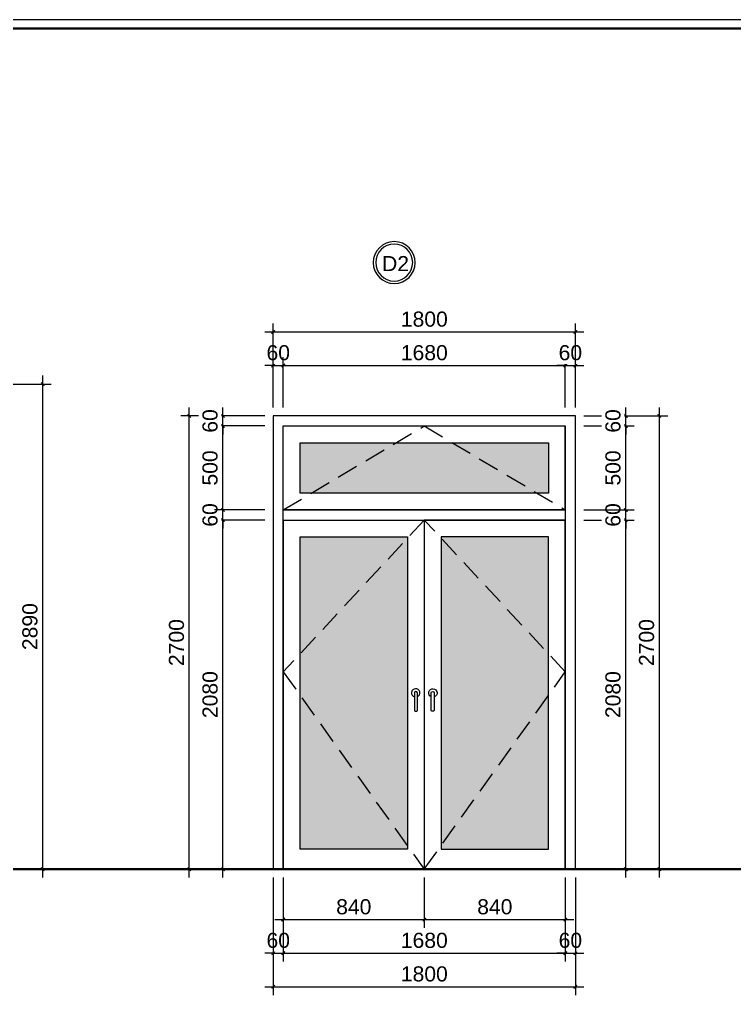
# Model space of a CAD drawing. Header units: inches. Extents: x 921646 to 2157952, y -92667 to 262089.
# Drawn here: x 1949550 to 1953805, y -20086 to -14175 of the extents above; entities that cross this region are included whole.
import ezdxf
from ezdxf.enums import TextEntityAlignment as Align

# ---------------------------------------------------------------- set-up
doc = ezdxf.new("R2010")
doc.units = ezdxf.units.IN
doc.header["$MEASUREMENT"] = 0
doc.linetypes.add('HIDDEN', pattern=[9.525, 6.35, -3.175])
doc.layers.get('DEFPOINTS').update_dxf_attribs({"lineweight": 9})
for name, color, linetype, lineweight in [('11 CUA', 42, 'Continuous', 15), ('14 KHUAT', 106, 'HIDDEN', 13), ('15 TEXT', 134, 'Continuous', 15), ('4 TUONG', 255, 'Continuous', 40), ('Cp Net Manh 0.15', 8, 'Continuous', 15), ('Cp Net Thep 0.40', 2, 'Continuous', 40), ('dim', 252, 'Continuous', 9), ('HATCH', 244, 'Continuous', 0)]:
    doc.layers.add(name, color=color, linetype=linetype, lineweight=lineweight)
doc.styles.add('ARIAL', font='arial.ttf')
doc.styles.add('CHU', font='arial.ttf')
doc.styles.add('kich thuot', font='arial.ttf', dxfattribs={"width": 0.8})
doc.dimstyles.new('VJC100', dxfattribs={"dimscale": 1.2, "dimtxt": 200, "dimasz": 100, "dimexe": 100, "dimexo": 0, "dimgap": 60, "dimtad": 1, "dimdec": 0, "dimlfac": -1, "dimzin": 9, "dimdsep": 46, "dimtxsty": 'CHU', "dimblk": 'ARCHTICK', "dimcen": 0.9, "dimdle": 100, "dimclrd": 251, "dimclre": 251, "dimclrt": 3, "dimadec": 0, "dimazin": 0, "dimtfac": 1, "dimtdec": 0, "dimtix": 1, "dimtmove": 2, "dimatfit": 3, "dimfxl": 500, "dimtolj": 1, "dimtzin": 0, "dimlwd": 13, "dimlwe": 9, "dimarcsym": 0})

# ---------------------------------------------------------------- blocks, each defined once
blk = doc.blocks.new('_ArchTick')
at = {"layer": 'dim', "const_width": 0.15}
blk.add_lwpolyline([(0.2, 0.2), (-0.2, -0.2)], dxfattribs=at)
blk = doc.blocks.new('*D739')
at = {"layer": 'DEFPOINTS', "color": 0, "transparency": 16777216}
for p in [(1949186.7, -16344.4), (1949686.7, -16344.4), (1949186.7, -19234.4)]:
    blk.add_point(p, dxfattribs=at)
at = {"layer": 'dim', "color": 251, "lineweight": 13, "transparency": 16777216}
blk.add_line((1949686.7, -19284.4), (1949686.7, -16294.4), dxfattribs=at)
at = {"layer": 'dim', "color": 251, "lineweight": 9, "transparency": 16777216}
for p, q in [((1949236.7, -16344.4), (1949736.7, -16344.4)), ((1949236.7, -19234.4), (1949736.7, -19234.4))]:
    blk.add_line(p, q, dxfattribs=at)
at = {"layer": 'dim', "color": 251, "lineweight": 13, "transparency": 16777216, "xscale": 50, "yscale": 50, "zscale": 50}
for p, rotation in [((1949686.7, -16344.4), 90), ((1949686.7, -19234.4), 270)]:
    blk.add_blockref('_ArchTick', p, dxfattribs=dict(at, rotation=rotation))
at = {"layer": 'dim', "color": 3, "transparency": 16777216, "insert": (1949610.8, -17789.4), "char_height": 90, "attachment_point": 5, "rotation": 90, "style": 'CHU', "bg_fill": 3, "box_fill_scale": 1.25, "bg_fill_color": 9, "bg_fill_true_color": 13158600, "bg_fill_transparency": 0}
blk.add_mtext('\\A1;2890', dxfattribs=at)
blk = doc.blocks.new('*D773')
at = {"layer": 'DEFPOINTS', "color": 0, "transparency": 16777216}
for p in [(1950759.6, -17154.4), (1951059.6, -17154.4), (1951059.6, -19234.4)]:
    blk.add_point(p, dxfattribs=at)
at = {"layer": 'dim', "color": 251, "lineweight": 13, "transparency": 16777216}
blk.add_line((1950759.6, -19284.4), (1950759.6, -17104.4), dxfattribs=at)
at = {"layer": 'dim', "color": 251, "lineweight": 9, "transparency": 16777216}
for p, q in [((1951009.6, -17154.4), (1950709.6, -17154.4)), ((1951009.6, -19234.4), (1950709.6, -19234.4))]:
    blk.add_line(p, q, dxfattribs=at)
at = {"layer": 'dim', "color": 251, "lineweight": 13, "transparency": 16777216, "xscale": 50, "yscale": 50, "zscale": 50}
for p, rotation in [((1950759.6, -17154.4), 90), ((1950759.6, -19234.4), 270)]:
    blk.add_blockref('_ArchTick', p, dxfattribs=dict(at, rotation=rotation))
at = {"layer": 'dim', "color": 3, "transparency": 16777216, "insert": (1950683.7, -18194.4), "char_height": 90, "attachment_point": 5, "rotation": 90, "style": 'CHU', "bg_fill": 3, "box_fill_scale": 1.25, "bg_fill_color": 9, "bg_fill_true_color": 13158600, "bg_fill_transparency": 0}
blk.add_mtext('\\A1;2080', dxfattribs=at)
blk = doc.blocks.new('*D774')
at = {"layer": 'DEFPOINTS', "color": 0, "transparency": 16777216}
for p in [(1951059.6, -17094.4), (1951059.6, -17154.4)]:
    blk.add_point(p, dxfattribs=at)
at = {"layer": 'dim', "color": 251, "lineweight": 13, "transparency": 16777216}
for p, q in [((1950759.6, -17094.4), (1950759.6, -17044.4)), ((1950759.6, -17154.4), (1950759.6, -17094.4)), ((1950759.6, -17154.4), (1950759.6, -17204.4))]:
    blk.add_line(p, q, dxfattribs=at)
at = {"layer": 'dim', "color": 251, "lineweight": 9, "transparency": 16777216}
for p, q in [((1951009.6, -17094.4), (1950709.6, -17094.4)), ((1951009.6, -17154.4), (1950709.6, -17154.4))]:
    blk.add_line(p, q, dxfattribs=at)
at = {"layer": 'dim', "color": 251, "lineweight": 13, "transparency": 16777216, "xscale": 50, "yscale": 50, "zscale": 50}
for p, rotation in [((1950759.6, -17094.4), 270), ((1950759.6, -17154.4), 90)]:
    blk.add_blockref('_ArchTick', p, dxfattribs=dict(at, rotation=rotation))
at = {"layer": 'dim', "color": 3, "transparency": 16777216, "insert": (1950683.7, -17124.4), "char_height": 90, "attachment_point": 5, "rotation": 90, "style": 'CHU', "bg_fill": 3, "box_fill_scale": 1.25, "bg_fill_color": 9, "bg_fill_true_color": 13158600, "bg_fill_transparency": 0}
blk.add_mtext('\\A1;60', dxfattribs=at)
at = {"layer": 'DEFPOINTS', "color": 0, "transparency": 16777216}
blk.add_point((1950759.6, -17094.4), dxfattribs=at)
blk = doc.blocks.new('*D775')
at = {"layer": 'DEFPOINTS', "color": 0, "transparency": 16777216}
for p in [(1950759.6, -16594.4), (1951059.6, -16594.4), (1951059.6, -17094.4)]:
    blk.add_point(p, dxfattribs=at)
at = {"layer": 'dim', "color": 251, "lineweight": 13, "transparency": 16777216}
blk.add_line((1950759.6, -17144.4), (1950759.6, -16544.4), dxfattribs=at)
at = {"layer": 'dim', "color": 251, "lineweight": 9, "transparency": 16777216}
for p, q in [((1951009.6, -16594.4), (1950709.6, -16594.4)), ((1951009.6, -17094.4), (1950709.6, -17094.4))]:
    blk.add_line(p, q, dxfattribs=at)
at = {"layer": 'dim', "color": 251, "lineweight": 13, "transparency": 16777216, "xscale": 50, "yscale": 50, "zscale": 50}
for p, rotation in [((1950759.6, -16594.4), 90), ((1950759.6, -17094.4), 270)]:
    blk.add_blockref('_ArchTick', p, dxfattribs=dict(at, rotation=rotation))
at = {"layer": 'dim', "color": 3, "transparency": 16777216, "insert": (1950683.7, -16844.4), "char_height": 90, "attachment_point": 5, "rotation": 90, "style": 'CHU', "bg_fill": 3, "box_fill_scale": 1.25, "bg_fill_color": 9, "bg_fill_true_color": 13158600, "bg_fill_transparency": 0}
blk.add_mtext('\\A1;500', dxfattribs=at)
blk = doc.blocks.new('*D776')
at = {"layer": 'DEFPOINTS', "color": 0, "transparency": 16777216}
for p in [(1950559.6, -16534.4), (1951059.6, -16534.4), (1951059.6, -19234.4)]:
    blk.add_point(p, dxfattribs=at)
at = {"layer": 'dim', "color": 251, "lineweight": 13, "transparency": 16777216}
blk.add_line((1950559.6, -19284.4), (1950559.6, -16484.4), dxfattribs=at)
at = {"layer": 'dim', "color": 251, "lineweight": 9, "transparency": 16777216}
for p, q in [((1951009.6, -16534.4), (1950509.6, -16534.4)), ((1951009.6, -19234.4), (1950509.6, -19234.4))]:
    blk.add_line(p, q, dxfattribs=at)
at = {"layer": 'dim', "color": 251, "lineweight": 13, "transparency": 16777216, "xscale": 50, "yscale": 50, "zscale": 50}
for p, rotation in [((1950559.6, -16534.4), 90), ((1950559.6, -19234.4), 270)]:
    blk.add_blockref('_ArchTick', p, dxfattribs=dict(at, rotation=rotation))
at = {"layer": 'dim', "color": 3, "transparency": 16777216, "insert": (1950483.7, -17884.4), "char_height": 90, "attachment_point": 5, "rotation": 90, "style": 'CHU', "bg_fill": 3, "box_fill_scale": 1.25, "bg_fill_color": 9, "bg_fill_true_color": 13158600, "bg_fill_transparency": 0}
blk.add_mtext('\\A1;2700', dxfattribs=at)
blk = doc.blocks.new('*D777')
at = {"layer": 'DEFPOINTS', "color": 0, "transparency": 16777216}
for p in [(1951059.6, -19234.4), (1951119.6, -19234.4)]:
    blk.add_point(p, dxfattribs=at)
at = {"layer": 'dim', "color": 251, "lineweight": 9, "transparency": 16777216}
for p, q in [((1951059.6, -19284.4), (1951059.6, -19784.4)), ((1951119.6, -19284.4), (1951119.6, -19784.4))]:
    blk.add_line(p, q, dxfattribs=at)
at = {"layer": 'dim', "color": 251, "lineweight": 13, "transparency": 16777216}
for p, q in [((1951059.6, -19734.4), (1951009.6, -19734.4)), ((1951059.6, -19734.4), (1951119.6, -19734.4)), ((1951119.6, -19734.4), (1951169.6, -19734.4))]:
    blk.add_line(p, q, dxfattribs=at)
at = {"layer": 'dim', "color": 251, "lineweight": 13, "transparency": 16777216, "xscale": 50, "yscale": 50, "zscale": 50}
blk.add_blockref('_ArchTick', (1951059.6, -19734.4), dxfattribs=at)
at = {"layer": 'dim', "color": 251, "lineweight": 13, "transparency": 16777216, "xscale": 50, "yscale": 50, "zscale": 50, "rotation": 180}
blk.add_blockref('_ArchTick', (1951119.6, -19734.4), dxfattribs=at)
at = {"layer": 'dim', "color": 3, "transparency": 16777216, "insert": (1951089.6, -19658.5), "char_height": 90, "attachment_point": 5, "style": 'CHU', "bg_fill": 3, "box_fill_scale": 1.25, "bg_fill_color": 9, "bg_fill_true_color": 13158600, "bg_fill_transparency": 0}
blk.add_mtext('\\A1;60', dxfattribs=at)
at = {"layer": 'DEFPOINTS', "color": 0, "transparency": 16777216}
blk.add_point((1951119.6, -19734.4), dxfattribs=at)
blk = doc.blocks.new('*D778')
at = {"layer": 'DEFPOINTS', "color": 0, "transparency": 16777216}
for p in [(1951119.6, -19234.4), (1951959.6, -19234.4), (1951959.6, -19534.4)]:
    blk.add_point(p, dxfattribs=at)
at = {"layer": 'dim', "color": 251, "lineweight": 9, "transparency": 16777216}
for p, q in [((1951119.6, -19284.4), (1951119.6, -19584.4)), ((1951959.6, -19284.4), (1951959.6, -19584.4))]:
    blk.add_line(p, q, dxfattribs=at)
at = {"layer": 'dim', "color": 251, "lineweight": 13, "transparency": 16777216}
blk.add_line((1951069.6, -19534.4), (1952009.6, -19534.4), dxfattribs=at)
at = {"layer": 'dim', "color": 251, "lineweight": 13, "transparency": 16777216, "xscale": 50, "yscale": 50, "zscale": 50, "rotation": 180}
blk.add_blockref('_ArchTick', (1951119.6, -19534.4), dxfattribs=at)
at = {"layer": 'dim', "color": 251, "lineweight": 13, "transparency": 16777216, "xscale": 50, "yscale": 50, "zscale": 50}
blk.add_blockref('_ArchTick', (1951959.6, -19534.4), dxfattribs=at)
at = {"layer": 'dim', "color": 3, "transparency": 16777216, "insert": (1951539.6, -19458.5), "char_height": 90, "attachment_point": 5, "style": 'CHU', "bg_fill": 3, "box_fill_scale": 1.25, "bg_fill_color": 9, "bg_fill_true_color": 13158600, "bg_fill_transparency": 0}
blk.add_mtext('\\A1;840', dxfattribs=at)
blk = doc.blocks.new('*D779')
at = {"layer": 'DEFPOINTS', "color": 0, "transparency": 16777216}
for p in [(1951959.6, -19234.4), (1952799.6, -19234.4), (1952799.6, -19534.4)]:
    blk.add_point(p, dxfattribs=at)
at = {"layer": 'dim', "color": 251, "lineweight": 9, "transparency": 16777216}
for p, q in [((1951959.6, -19284.4), (1951959.6, -19584.4)), ((1952799.6, -19284.4), (1952799.6, -19584.4))]:
    blk.add_line(p, q, dxfattribs=at)
at = {"layer": 'dim', "color": 251, "lineweight": 13, "transparency": 16777216}
blk.add_line((1951909.6, -19534.4), (1952849.6, -19534.4), dxfattribs=at)
at = {"layer": 'dim', "color": 251, "lineweight": 13, "transparency": 16777216, "xscale": 50, "yscale": 50, "zscale": 50, "rotation": 180}
blk.add_blockref('_ArchTick', (1951959.6, -19534.4), dxfattribs=at)
at = {"layer": 'dim', "color": 251, "lineweight": 13, "transparency": 16777216, "xscale": 50, "yscale": 50, "zscale": 50}
blk.add_blockref('_ArchTick', (1952799.6, -19534.4), dxfattribs=at)
at = {"layer": 'dim', "color": 3, "transparency": 16777216, "insert": (1952379.6, -19458.5), "char_height": 90, "attachment_point": 5, "style": 'CHU', "bg_fill": 3, "box_fill_scale": 1.25, "bg_fill_color": 9, "bg_fill_true_color": 13158600, "bg_fill_transparency": 0}
blk.add_mtext('\\A1;840', dxfattribs=at)
blk = doc.blocks.new('*D780')
at = {"layer": 'DEFPOINTS', "color": 0, "transparency": 16777216}
for p in [(1952799.6, -19234.4), (1952859.6, -19234.4)]:
    blk.add_point(p, dxfattribs=at)
at = {"layer": 'dim', "color": 251, "lineweight": 9, "transparency": 16777216}
for p, q in [((1952799.6, -19284.4), (1952799.6, -19784.4)), ((1952859.6, -19284.4), (1952859.6, -19784.4))]:
    blk.add_line(p, q, dxfattribs=at)
at = {"layer": 'dim', "color": 251, "lineweight": 13, "transparency": 16777216}
for p, q in [((1952799.6, -19734.4), (1952749.6, -19734.4)), ((1952799.6, -19734.4), (1952859.6, -19734.4)), ((1952859.6, -19734.4), (1952909.6, -19734.4))]:
    blk.add_line(p, q, dxfattribs=at)
at = {"layer": 'dim', "color": 251, "lineweight": 13, "transparency": 16777216, "xscale": 50, "yscale": 50, "zscale": 50}
blk.add_blockref('_ArchTick', (1952799.6, -19734.4), dxfattribs=at)
at = {"layer": 'dim', "color": 251, "lineweight": 13, "transparency": 16777216, "xscale": 50, "yscale": 50, "zscale": 50, "rotation": 180}
blk.add_blockref('_ArchTick', (1952859.6, -19734.4), dxfattribs=at)
at = {"layer": 'dim', "color": 3, "transparency": 16777216, "insert": (1952829.6, -19658.5), "char_height": 90, "attachment_point": 5, "style": 'CHU', "bg_fill": 3, "box_fill_scale": 1.25, "bg_fill_color": 9, "bg_fill_true_color": 13158600, "bg_fill_transparency": 0}
blk.add_mtext('\\A1;60', dxfattribs=at)
at = {"layer": 'DEFPOINTS', "color": 0, "transparency": 16777216}
blk.add_point((1952859.6, -19734.4), dxfattribs=at)
blk = doc.blocks.new('*D781')
at = {"layer": 'DEFPOINTS', "color": 0, "transparency": 16777216}
for p in [(1951119.6, -19234.4), (1952799.6, -19234.4), (1952799.6, -19734.4)]:
    blk.add_point(p, dxfattribs=at)
at = {"layer": 'dim', "color": 251, "lineweight": 9, "transparency": 16777216}
for p, q in [((1951119.6, -19284.4), (1951119.6, -19784.4)), ((1952799.6, -19284.4), (1952799.6, -19784.4))]:
    blk.add_line(p, q, dxfattribs=at)
at = {"layer": 'dim', "color": 251, "lineweight": 13, "transparency": 16777216}
blk.add_line((1951069.6, -19734.4), (1952849.6, -19734.4), dxfattribs=at)
at = {"layer": 'dim', "color": 251, "lineweight": 13, "transparency": 16777216, "xscale": 50, "yscale": 50, "zscale": 50, "rotation": 180}
blk.add_blockref('_ArchTick', (1951119.6, -19734.4), dxfattribs=at)
at = {"layer": 'dim', "color": 251, "lineweight": 13, "transparency": 16777216, "xscale": 50, "yscale": 50, "zscale": 50}
blk.add_blockref('_ArchTick', (1952799.6, -19734.4), dxfattribs=at)
at = {"layer": 'dim', "color": 3, "transparency": 16777216, "insert": (1951959.6, -19658.5), "char_height": 90, "attachment_point": 5, "style": 'CHU', "bg_fill": 3, "box_fill_scale": 1.25, "bg_fill_color": 9, "bg_fill_true_color": 13158600, "bg_fill_transparency": 0}
blk.add_mtext('\\A1;1680', dxfattribs=at)
blk = doc.blocks.new('*D782')
at = {"layer": 'DEFPOINTS', "color": 0, "transparency": 16777216}
for p in [(1951059.6, -16534.4), (1951059.6, -16594.4)]:
    blk.add_point(p, dxfattribs=at)
at = {"layer": 'dim', "color": 251, "lineweight": 13, "transparency": 16777216}
for p, q in [((1950759.6, -16534.4), (1950759.6, -16484.4)), ((1950759.6, -16594.4), (1950759.6, -16534.4)), ((1950759.6, -16594.4), (1950759.6, -16644.4))]:
    blk.add_line(p, q, dxfattribs=at)
at = {"layer": 'dim', "color": 251, "lineweight": 9, "transparency": 16777216}
for p, q in [((1951009.6, -16534.4), (1950709.6, -16534.4)), ((1951009.6, -16594.4), (1950709.6, -16594.4))]:
    blk.add_line(p, q, dxfattribs=at)
at = {"layer": 'dim', "color": 251, "lineweight": 13, "transparency": 16777216, "xscale": 50, "yscale": 50, "zscale": 50}
for p, rotation in [((1950759.6, -16534.4), 270), ((1950759.6, -16594.4), 90)]:
    blk.add_blockref('_ArchTick', p, dxfattribs=dict(at, rotation=rotation))
at = {"layer": 'dim', "color": 3, "transparency": 16777216, "insert": (1950683.7, -16564.4), "char_height": 90, "attachment_point": 5, "rotation": 90, "style": 'CHU', "bg_fill": 3, "box_fill_scale": 1.25, "bg_fill_color": 9, "bg_fill_true_color": 13158600, "bg_fill_transparency": 0}
blk.add_mtext('\\A1;60', dxfattribs=at)
at = {"layer": 'DEFPOINTS', "color": 0, "transparency": 16777216}
blk.add_point((1950759.6, -16534.4), dxfattribs=at)
blk = doc.blocks.new('*D783')
at = {"layer": 'DEFPOINTS', "color": 0, "transparency": 16777216}
for p in [(1951059.6, -16534.4), (1951119.6, -16534.4)]:
    blk.add_point(p, dxfattribs=at)
at = {"layer": 'dim', "color": 251, "lineweight": 9, "transparency": 16777216}
for p, q in [((1951059.6, -16484.4), (1951059.6, -16184.4)), ((1951119.6, -16484.4), (1951119.6, -16184.4))]:
    blk.add_line(p, q, dxfattribs=at)
at = {"layer": 'dim', "color": 251, "lineweight": 13, "transparency": 16777216}
for p, q in [((1951059.6, -16234.4), (1951009.6, -16234.4)), ((1951059.6, -16234.4), (1951119.6, -16234.4)), ((1951119.6, -16234.4), (1951169.6, -16234.4))]:
    blk.add_line(p, q, dxfattribs=at)
at = {"layer": 'dim', "color": 251, "lineweight": 13, "transparency": 16777216, "xscale": 50, "yscale": 50, "zscale": 50}
blk.add_blockref('_ArchTick', (1951059.6, -16234.4), dxfattribs=at)
at = {"layer": 'dim', "color": 251, "lineweight": 13, "transparency": 16777216, "xscale": 50, "yscale": 50, "zscale": 50, "rotation": 180}
blk.add_blockref('_ArchTick', (1951119.6, -16234.4), dxfattribs=at)
at = {"layer": 'dim', "color": 3, "transparency": 16777216, "insert": (1951089.6, -16158.5), "char_height": 90, "attachment_point": 5, "style": 'CHU', "bg_fill": 3, "box_fill_scale": 1.25, "bg_fill_color": 9, "bg_fill_true_color": 13158600, "bg_fill_transparency": 0}
blk.add_mtext('\\A1;60', dxfattribs=at)
at = {"layer": 'DEFPOINTS', "color": 0, "transparency": 16777216}
blk.add_point((1951119.6, -16234.4), dxfattribs=at)
blk = doc.blocks.new('*D784')
at = {"layer": 'DEFPOINTS', "color": 0, "transparency": 16777216}
for p in [(1952799.6, -16234.4), (1951119.6, -16534.4), (1952799.6, -16534.4)]:
    blk.add_point(p, dxfattribs=at)
at = {"layer": 'dim', "color": 251, "lineweight": 9, "transparency": 16777216}
for p, q in [((1951119.6, -16484.4), (1951119.6, -16184.4)), ((1952799.6, -16484.4), (1952799.6, -16184.4))]:
    blk.add_line(p, q, dxfattribs=at)
at = {"layer": 'dim', "color": 251, "lineweight": 13, "transparency": 16777216}
blk.add_line((1951069.6, -16234.4), (1952849.6, -16234.4), dxfattribs=at)
at = {"layer": 'dim', "color": 251, "lineweight": 13, "transparency": 16777216, "xscale": 50, "yscale": 50, "zscale": 50, "rotation": 180}
blk.add_blockref('_ArchTick', (1951119.6, -16234.4), dxfattribs=at)
at = {"layer": 'dim', "color": 251, "lineweight": 13, "transparency": 16777216, "xscale": 50, "yscale": 50, "zscale": 50}
blk.add_blockref('_ArchTick', (1952799.6, -16234.4), dxfattribs=at)
at = {"layer": 'dim', "color": 3, "transparency": 16777216, "insert": (1951959.6, -16158.5), "char_height": 90, "attachment_point": 5, "style": 'CHU', "bg_fill": 3, "box_fill_scale": 1.25, "bg_fill_color": 9, "bg_fill_true_color": 13158600, "bg_fill_transparency": 0}
blk.add_mtext('\\A1;1680', dxfattribs=at)
blk = doc.blocks.new('*D785')
at = {"layer": 'DEFPOINTS', "color": 0, "transparency": 16777216}
for p in [(1952799.6, -16534.4), (1952859.6, -16534.4)]:
    blk.add_point(p, dxfattribs=at)
at = {"layer": 'dim', "color": 251, "lineweight": 9, "transparency": 16777216}
for p, q in [((1952799.6, -16484.4), (1952799.6, -16184.4)), ((1952859.6, -16484.4), (1952859.6, -16184.4))]:
    blk.add_line(p, q, dxfattribs=at)
at = {"layer": 'dim', "color": 251, "lineweight": 13, "transparency": 16777216}
for p, q in [((1952799.6, -16234.4), (1952749.6, -16234.4)), ((1952799.6, -16234.4), (1952859.6, -16234.4)), ((1952859.6, -16234.4), (1952909.6, -16234.4))]:
    blk.add_line(p, q, dxfattribs=at)
at = {"layer": 'dim', "color": 251, "lineweight": 13, "transparency": 16777216, "xscale": 50, "yscale": 50, "zscale": 50}
blk.add_blockref('_ArchTick', (1952799.6, -16234.4), dxfattribs=at)
at = {"layer": 'dim', "color": 251, "lineweight": 13, "transparency": 16777216, "xscale": 50, "yscale": 50, "zscale": 50, "rotation": 180}
blk.add_blockref('_ArchTick', (1952859.6, -16234.4), dxfattribs=at)
at = {"layer": 'dim', "color": 3, "transparency": 16777216, "insert": (1952829.6, -16158.5), "char_height": 90, "attachment_point": 5, "style": 'CHU', "bg_fill": 3, "box_fill_scale": 1.25, "bg_fill_color": 9, "bg_fill_true_color": 13158600, "bg_fill_transparency": 0}
blk.add_mtext('\\A1;60', dxfattribs=at)
at = {"layer": 'DEFPOINTS', "color": 0, "transparency": 16777216}
blk.add_point((1952859.6, -16234.4), dxfattribs=at)
blk = doc.blocks.new('*D786')
at = {"layer": 'DEFPOINTS', "color": 0, "transparency": 16777216}
for p in [(1952859.6, -16034.4), (1951059.6, -16534.4), (1952859.6, -16534.4)]:
    blk.add_point(p, dxfattribs=at)
at = {"layer": 'dim', "color": 251, "lineweight": 9, "transparency": 16777216}
for p, q in [((1951059.6, -16484.4), (1951059.6, -15984.4)), ((1952859.6, -16484.4), (1952859.6, -15984.4))]:
    blk.add_line(p, q, dxfattribs=at)
at = {"layer": 'dim', "color": 251, "lineweight": 13, "transparency": 16777216}
blk.add_line((1951009.6, -16034.4), (1952909.6, -16034.4), dxfattribs=at)
at = {"layer": 'dim', "color": 251, "lineweight": 13, "transparency": 16777216, "xscale": 50, "yscale": 50, "zscale": 50, "rotation": 180}
blk.add_blockref('_ArchTick', (1951059.6, -16034.4), dxfattribs=at)
at = {"layer": 'dim', "color": 251, "lineweight": 13, "transparency": 16777216, "xscale": 50, "yscale": 50, "zscale": 50}
blk.add_blockref('_ArchTick', (1952859.6, -16034.4), dxfattribs=at)
at = {"layer": 'dim', "color": 3, "transparency": 16777216, "insert": (1951959.6, -15958.5), "char_height": 90, "attachment_point": 5, "style": 'CHU', "bg_fill": 3, "box_fill_scale": 1.25, "bg_fill_color": 9, "bg_fill_true_color": 13158600, "bg_fill_transparency": 0}
blk.add_mtext('\\A1;1800', dxfattribs=at)
blk = doc.blocks.new('KH CUA')
at = {"layer": '11 CUA'}
blk.add_circle((0, 0), 187, dxfattribs=at)
at = {"layer": '15 TEXT', "color": 7}
blk.add_circle((0, 0), 165, dxfattribs=at)
at = {"layer": '15 TEXT', "style": 'kich thuot', "width": 0.6, "flags": 4}
blk.add_attdef('A', text='', height=250, dxfattribs=at).set_placement((5.7, -116.9), align=Align.CENTER)
blk = doc.blocks.new('*D787')
at = {"layer": 'DEFPOINTS', "color": 0, "transparency": 16777216}
for p in [(1952859.6, -17154.4), (1953159.6, -17154.4), (1952859.6, -19234.4)]:
    blk.add_point(p, dxfattribs=at)
at = {"layer": 'dim', "color": 251, "lineweight": 13, "transparency": 16777216}
blk.add_line((1953159.6, -19284.4), (1953159.6, -17104.4), dxfattribs=at)
at = {"layer": 'dim', "color": 251, "lineweight": 9, "transparency": 16777216}
for p, q in [((1952909.6, -17154.4), (1953209.6, -17154.4)), ((1952909.6, -19234.4), (1953209.6, -19234.4))]:
    blk.add_line(p, q, dxfattribs=at)
at = {"layer": 'dim', "color": 251, "lineweight": 13, "transparency": 16777216, "xscale": 50, "yscale": 50, "zscale": 50}
for p, rotation in [((1953159.6, -17154.4), 90), ((1953159.6, -19234.4), 270)]:
    blk.add_blockref('_ArchTick', p, dxfattribs=dict(at, rotation=rotation))
at = {"layer": 'dim', "color": 3, "transparency": 16777216, "insert": (1953083.7, -18194.4), "char_height": 90, "attachment_point": 5, "rotation": 90, "style": 'CHU', "bg_fill": 3, "box_fill_scale": 1.25, "bg_fill_color": 9, "bg_fill_true_color": 13158600, "bg_fill_transparency": 0}
blk.add_mtext('\\A1;2080', dxfattribs=at)
blk = doc.blocks.new('*D788')
at = {"layer": 'DEFPOINTS', "color": 0, "transparency": 16777216}
for p in [(1952859.6, -17094.4), (1952859.6, -17154.4)]:
    blk.add_point(p, dxfattribs=at)
at = {"layer": 'dim', "color": 251, "lineweight": 13, "transparency": 16777216}
for p, q in [((1953159.6, -17094.4), (1953159.6, -17044.4)), ((1953159.6, -17154.4), (1953159.6, -17094.4)), ((1953159.6, -17154.4), (1953159.6, -17204.4))]:
    blk.add_line(p, q, dxfattribs=at)
at = {"layer": 'dim', "color": 251, "lineweight": 9, "transparency": 16777216}
for p, q in [((1952909.6, -17094.4), (1953209.6, -17094.4)), ((1952909.6, -17154.4), (1953209.6, -17154.4))]:
    blk.add_line(p, q, dxfattribs=at)
at = {"layer": 'dim', "color": 251, "lineweight": 13, "transparency": 16777216, "xscale": 50, "yscale": 50, "zscale": 50}
for p, rotation in [((1953159.6, -17094.4), 270), ((1953159.6, -17154.4), 90)]:
    blk.add_blockref('_ArchTick', p, dxfattribs=dict(at, rotation=rotation))
at = {"layer": 'dim', "color": 3, "transparency": 16777216, "insert": (1953083.7, -17124.4), "char_height": 90, "attachment_point": 5, "rotation": 90, "style": 'CHU', "bg_fill": 3, "box_fill_scale": 1.25, "bg_fill_color": 9, "bg_fill_true_color": 13158600, "bg_fill_transparency": 0}
blk.add_mtext('\\A1;60', dxfattribs=at)
at = {"layer": 'DEFPOINTS', "color": 0, "transparency": 16777216}
blk.add_point((1953159.6, -17094.4), dxfattribs=at)
blk = doc.blocks.new('*D789')
at = {"layer": 'DEFPOINTS', "color": 0, "transparency": 16777216}
for p in [(1952859.6, -16594.4), (1953159.6, -16594.4), (1952859.6, -17094.4)]:
    blk.add_point(p, dxfattribs=at)
at = {"layer": 'dim', "color": 251, "lineweight": 13, "transparency": 16777216}
blk.add_line((1953159.6, -17144.4), (1953159.6, -16544.4), dxfattribs=at)
at = {"layer": 'dim', "color": 251, "lineweight": 9, "transparency": 16777216}
for p, q in [((1952909.6, -16594.4), (1953209.6, -16594.4)), ((1952909.6, -17094.4), (1953209.6, -17094.4))]:
    blk.add_line(p, q, dxfattribs=at)
at = {"layer": 'dim', "color": 251, "lineweight": 13, "transparency": 16777216, "xscale": 50, "yscale": 50, "zscale": 50}
for p, rotation in [((1953159.6, -16594.4), 90), ((1953159.6, -17094.4), 270)]:
    blk.add_blockref('_ArchTick', p, dxfattribs=dict(at, rotation=rotation))
at = {"layer": 'dim', "color": 3, "transparency": 16777216, "insert": (1953083.7, -16844.4), "char_height": 90, "attachment_point": 5, "rotation": 90, "style": 'CHU', "bg_fill": 3, "box_fill_scale": 1.25, "bg_fill_color": 9, "bg_fill_true_color": 13158600, "bg_fill_transparency": 0}
blk.add_mtext('\\A1;500', dxfattribs=at)
blk = doc.blocks.new('*D790')
at = {"layer": 'DEFPOINTS', "color": 0, "transparency": 16777216}
for p in [(1952859.6, -16534.4), (1953359.6, -16534.4), (1952859.6, -19234.4)]:
    blk.add_point(p, dxfattribs=at)
at = {"layer": 'dim', "color": 251, "lineweight": 13, "transparency": 16777216}
blk.add_line((1953359.6, -19284.4), (1953359.6, -16484.4), dxfattribs=at)
at = {"layer": 'dim', "color": 251, "lineweight": 9, "transparency": 16777216}
for p, q in [((1952909.6, -16534.4), (1953409.6, -16534.4)), ((1952909.6, -19234.4), (1953409.6, -19234.4))]:
    blk.add_line(p, q, dxfattribs=at)
at = {"layer": 'dim', "color": 251, "lineweight": 13, "transparency": 16777216, "xscale": 50, "yscale": 50, "zscale": 50}
for p, rotation in [((1953359.6, -16534.4), 90), ((1953359.6, -19234.4), 270)]:
    blk.add_blockref('_ArchTick', p, dxfattribs=dict(at, rotation=rotation))
at = {"layer": 'dim', "color": 3, "transparency": 16777216, "insert": (1953283.7, -17884.4), "char_height": 90, "attachment_point": 5, "rotation": 90, "style": 'CHU', "bg_fill": 3, "box_fill_scale": 1.25, "bg_fill_color": 9, "bg_fill_true_color": 13158600, "bg_fill_transparency": 0}
blk.add_mtext('\\A1;2700', dxfattribs=at)
blk = doc.blocks.new('*D791')
at = {"layer": 'DEFPOINTS', "color": 0, "transparency": 16777216}
for p in [(1952859.6, -16534.4), (1952859.6, -16594.4)]:
    blk.add_point(p, dxfattribs=at)
at = {"layer": 'dim', "color": 251, "lineweight": 13, "transparency": 16777216}
for p, q in [((1953159.6, -16534.4), (1953159.6, -16484.4)), ((1953159.6, -16594.4), (1953159.6, -16534.4)), ((1953159.6, -16594.4), (1953159.6, -16644.4))]:
    blk.add_line(p, q, dxfattribs=at)
at = {"layer": 'dim', "color": 251, "lineweight": 9, "transparency": 16777216}
for p, q in [((1952909.6, -16534.4), (1953209.6, -16534.4)), ((1952909.6, -16594.4), (1953209.6, -16594.4))]:
    blk.add_line(p, q, dxfattribs=at)
at = {"layer": 'dim', "color": 251, "lineweight": 13, "transparency": 16777216, "xscale": 50, "yscale": 50, "zscale": 50}
for p, rotation in [((1953159.6, -16534.4), 270), ((1953159.6, -16594.4), 90)]:
    blk.add_blockref('_ArchTick', p, dxfattribs=dict(at, rotation=rotation))
at = {"layer": 'dim', "color": 3, "transparency": 16777216, "insert": (1953083.7, -16564.4), "char_height": 90, "attachment_point": 5, "rotation": 90, "style": 'CHU', "bg_fill": 3, "box_fill_scale": 1.25, "bg_fill_color": 9, "bg_fill_true_color": 13158600, "bg_fill_transparency": 0}
blk.add_mtext('\\A1;60', dxfattribs=at)
at = {"layer": 'DEFPOINTS', "color": 0, "transparency": 16777216}
blk.add_point((1953159.6, -16534.4), dxfattribs=at)
blk = doc.blocks.new('*D792')
at = {"layer": 'DEFPOINTS', "color": 0, "transparency": 16777216}
for p in [(1951059.6, -19234.4), (1952859.6, -19234.4), (1952859.6, -19934.4)]:
    blk.add_point(p, dxfattribs=at)
at = {"layer": 'dim', "color": 251, "lineweight": 9, "transparency": 16777216}
for p, q in [((1951059.6, -19284.4), (1951059.6, -19984.4)), ((1952859.6, -19284.4), (1952859.6, -19984.4))]:
    blk.add_line(p, q, dxfattribs=at)
at = {"layer": 'dim', "color": 251, "lineweight": 13, "transparency": 16777216}
blk.add_line((1951009.6, -19934.4), (1952909.6, -19934.4), dxfattribs=at)
at = {"layer": 'dim', "color": 251, "lineweight": 13, "transparency": 16777216, "xscale": 50, "yscale": 50, "zscale": 50, "rotation": 180}
blk.add_blockref('_ArchTick', (1951059.6, -19934.4), dxfattribs=at)
at = {"layer": 'dim', "color": 251, "lineweight": 13, "transparency": 16777216, "xscale": 50, "yscale": 50, "zscale": 50}
blk.add_blockref('_ArchTick', (1952859.6, -19934.4), dxfattribs=at)
at = {"layer": 'dim', "color": 3, "transparency": 16777216, "insert": (1951959.6, -19858.5), "char_height": 90, "attachment_point": 5, "style": 'CHU', "bg_fill": 3, "box_fill_scale": 1.25, "bg_fill_color": 9, "bg_fill_true_color": 13158600, "bg_fill_transparency": 0}
blk.add_mtext('\\A1;1800', dxfattribs=at)
blk = doc.blocks.new('Khung Ht dep')
at = {"layer": 'Cp Net Thep 0.40', "color": 106, "flags": 128}
blk.add_lwpolyline([(30380, 21415), (30380, 1792), (3162, 1792), (3162, 21415)], close=True, dxfattribs=at)
at = {"layer": 'DEFPOINTS', "ltscale": 100}
blk.add_lwpolyline([(30430, 1692), (30430, 21515), (1912, 21515), (1912, 1692)], close=True, dxfattribs=at)

msp = doc.modelspace()

# ---------------------------------------------------------------- hatches: boundary and pattern name
at = {"layer": 'HATCH'}
h = msp.add_hatch(dxfattribs=at)
h.set_pattern_fill('AR-SAND', color=256, scale=30, angle=45)
h.set_pattern_definition([(82.5, (0, 0), (-42.2103955, 39.5378137), [0, -45.6, 0, -51, 0, -48.75]), (52.5, (0, 0), (-22.3241253, 97.409392), [0, -24.6, 0, -41.1, 0, -15.75]), (12.5, (-26.09, -26.09), (65.9408782, 66.1809715), [0, -15, 0, -54, 0, -70.5]), (2.5, (-26.09, -26.09), (45.151265, 82.3878855), [0, -7.5, 0, -35.4, 0, -40.5])])
h.paths.add_polyline_path([(1951859.6, -17262.2), (1951219.6, -17951.7), (1951219.6, -18199.3), (1951859.6, -19094.5)])
h.paths.add_polyline_path([(1951219.6, -18199.3), (1951219.6, -19114.4), (1951859.6, -19114.4), (1951859.6, -19094.5)])
h.paths.add_polyline_path([(1951859.6, -17262.2), (1951859.6, -17254.4), (1951219.6, -17254.4), (1951219.6, -17951.7)])
h.paths.add_polyline_path([(1952059.6, -17262.2), (1952059.6, -19094.5), (1952699.6, -18199.3), (1952699.6, -17951.7)])
h.paths.add_polyline_path([(1952699.6, -17254.4), (1952059.6, -17254.4), (1952059.6, -17262.2), (1952699.6, -17951.7)])
h.paths.add_polyline_path([(1952699.6, -18199.3), (1952059.6, -19094.5), (1952059.6, -19114.4), (1952699.6, -19114.4)])
h.paths.add_polyline_path([(1952127.6, -16694.4), (1951791.6, -16694.4), (1951287.6, -16994.4), (1952631.6, -16994.4)])
h.paths.add_polyline_path([(1951791.6, -16694.4), (1951219.6, -16694.4), (1951219.6, -16994.4), (1951287.6, -16994.4)])
h.paths.add_polyline_path([(1952699.6, -16694.4), (1952127.6, -16694.4), (1952631.6, -16994.4), (1952699.6, -16994.4)])

# ---------------------------------------------------------------- linework, layer by layer
at = {"layer": '11 CUA'}
for points in [[(1952799.6, -19234.4), (1952859.6, -19234.4), (1952859.6, -16534.4), (1951059.6, -16534.4), (1951059.6, -19234.4), (1951119.6, -19234.4), (1951119.6, -16594.4), (1952799.6, -16594.4)], [(1951119.6, -16594.4), (1952799.6, -16594.4), (1952799.6, -17094.4), (1951119.6, -17094.4)], [(1951219.6, -16694.4), (1952699.6, -16694.4), (1952699.6, -16994.4), (1951219.6, -16994.4)], [(1951119.6, -17154.4), (1951119.6, -17154.4), (1951119.6, -19234.4), (1951119.6, -19234.4)], [(1951119.6, -17154.4), (1951959.6, -17154.4), (1951959.6, -19234.4), (1951119.6, -19234.4)], [(1952799.6, -17154.4), (1951959.6, -17154.4), (1951959.6, -19234.4), (1952799.6, -19234.4)], [(1952799.6, -17154.4), (1952799.6, -17154.4), (1952799.6, -19234.4), (1952799.6, -19234.4)], [(1951219.6, -17254.4), (1951859.6, -17254.4), (1951859.6, -19114.4), (1951219.6, -19114.4)], [(1952699.6, -17254.4), (1952059.6, -17254.4), (1952059.6, -19114.4), (1952699.6, -19114.4)]]:
    msp.add_lwpolyline(points, close=True, dxfattribs=at)
for points in [[(1951119.6, -17094.4), (1951119.6, -16594.4)], [(1952799.6, -17094.4), (1952799.6, -16594.4)], [(1951119.6, -17094.4), (1952799.6, -17094.4)], [(1951119.6, -17154.4), (1952799.6, -17154.4)], [(1951119.6, -19234.4), (1951959.6, -19234.4)], [(1952799.6, -19234.4), (1951959.6, -19234.4)]]:
    msp.add_lwpolyline(points, dxfattribs=at)
for points in [[(1951918.5, -18207.2, 5.434878), (1951900.7, -18208.2)], [(1952000.7, -18207.2, -5.434878), (1952018.5, -18208.2)]]:
    msp.add_lwpolyline(points, format="xyb", dxfattribs=at)
for points in [[(1951906, -18293), (1951913.3, -18293, 0.414214), (1951918.5, -18287.8), (1951918.5, -18184.4, 1), (1951900.7, -18184.4), (1951900.7, -18287.8, 0.414214)], [(1952013.3, -18293), (1952006, -18293, -0.414214), (1952000.7, -18287.8), (1952000.7, -18184.4, -1), (1952018.5, -18184.4), (1952018.5, -18287.8, -0.414214)]]:
    msp.add_lwpolyline(points, format="xyb", close=True, dxfattribs=at)
at = {"layer": '14 KHUAT', "ltscale": 20}
for points in [[(1951119.6, -17094.4), (1951959.6, -16594.4), (1952799.6, -17094.4)], [(1951959.6, -17154.4), (1951119.6, -18059.4), (1951959.6, -19234.4), (1952799.6, -18059.4), (1951959.6, -17154.4)]]:
    msp.add_lwpolyline(points, dxfattribs=at)
at = {"layer": '4 TUONG'}
msp.add_lwpolyline([(1944967.8, -19234.4), (1959014, -19234.4)], dxfattribs=at)

# ---------------------------------------------------------------- block references
at = {"layer": '15 TEXT'}
ref = msp.add_blockref('KH CUA', (1951780.2, -15621.1), dxfattribs=dict(at, xscale=-0.6676080590873511, yscale=0.6676080591890505, zscale=0.667608059193803))
ref.add_attrib('A', 'D2', dxfattribs={"height": 90, "style": 'ARIAL'}).set_placement((1951788.3, -15672.3), align=Align.CENTER)

# ---------------------------------------------------------------- next in the draw order: dimensions: what is measured, and where the dimension line sits
at = {"layer": 'dim'}
for base, p1, p2, picture, middle in [((1949686.7, -16344.4), (1949186.7, -19234.4), (1949186.7, -16344.4), '*D739', (1949610.8, -17789.4)), ((1950759.6, -17154.4), (1951059.6, -19234.4), (1951059.6, -17154.4), '*D773', (1950683.7, -18194.4))]:
    dim = msp.add_linear_dim(base=base, p1=p1, p2=p2, angle=90, dimstyle='VJC100', override={"dimscale": 0.5, "dimtxt": 180, "dimexo": 100, "dimtfill": 1}, dxfattribs=at)
    dim.commit()
    dim.dimension.update_dxf_attribs({"geometry": picture, "text_midpoint": middle})

# ---------------------------------------------------------------- next in the draw order: dimensions: what is measured, and where the dimension line sits
dim = msp.add_linear_dim(base=(1950759.6, -17094.4), p1=(1951059.6, -17154.4), p2=(1951059.6, -17094.4), angle=90, dimstyle='VJC100', override={"dimscale": 0.5, "dimtxt": 180, "dimexo": 100, "dimtfill": 1}, dxfattribs=at)
dim.commit()
dim.dimension.update_dxf_attribs({"geometry": '*D774', "text_midpoint": (1950683.7, -17124.4)})

# ---------------------------------------------------------------- next in the draw order: dimensions: what is measured, and where the dimension line sits
dim = msp.add_linear_dim(base=(1950759.6, -16594.4), p1=(1951059.6, -17094.4), p2=(1951059.6, -16594.4), angle=90, dimstyle='VJC100', override={"dimscale": 0.5, "dimtxt": 180, "dimexo": 100, "dimtfill": 1}, dxfattribs=at)
dim.commit()
dim.dimension.update_dxf_attribs({"geometry": '*D775', "text_midpoint": (1950683.7, -16844.4)})

# ---------------------------------------------------------------- next in the draw order: dimensions: what is measured, and where the dimension line sits
dim = msp.add_linear_dim(base=(1950559.6, -16534.4), p1=(1951059.6, -19234.4), p2=(1951059.6, -16534.4), angle=90, dimstyle='VJC100', override={"dimscale": 0.5, "dimtxt": 180, "dimexo": 100, "dimtfill": 1}, dxfattribs=at)
dim.commit()
dim.dimension.update_dxf_attribs({"geometry": '*D776', "text_midpoint": (1950483.7, -17884.4)})

# ---------------------------------------------------------------- next in the draw order: dimensions: what is measured, and where the dimension line sits
dim = msp.add_linear_dim(base=(1950759.6, -16534.4), p1=(1951059.6, -16594.4), p2=(1951059.6, -16534.4), angle=90, dimstyle='VJC100', override={"dimscale": 0.5, "dimtxt": 180, "dimexo": 100, "dimtfill": 1}, dxfattribs=at)
dim.commit()
dim.dimension.update_dxf_attribs({"geometry": '*D782', "text_midpoint": (1950683.7, -16564.4)})
dim = msp.add_linear_dim(base=(1951119.6, -19734.4), p1=(1951059.6, -19234.4), p2=(1951119.6, -19234.4), dimstyle='VJC100', override={"dimscale": 0.5, "dimtxt": 180, "dimexo": 100, "dimtfill": 1}, dxfattribs=at)
dim.commit()
dim.dimension.update_dxf_attribs({"geometry": '*D777', "text_midpoint": (1951089.6, -19658.5)})

# ---------------------------------------------------------------- next in the draw order: dimensions: what is measured, and where the dimension line sits
for base, p1, p2, picture, middle in [((1951119.6, -16234.4), (1951059.6, -16534.4), (1951119.6, -16534.4), '*D783', (1951089.6, -16158.5)), ((1951959.6, -19534.4), (1951119.6, -19234.4), (1951959.6, -19234.4), '*D778', (1951539.6, -19458.5))]:
    dim = msp.add_linear_dim(base=base, p1=p1, p2=p2, dimstyle='VJC100', override={"dimscale": 0.5, "dimtxt": 180, "dimexo": 100, "dimtfill": 1}, dxfattribs=at)
    dim.commit()
    dim.dimension.update_dxf_attribs({"geometry": picture, "text_midpoint": middle})

# ---------------------------------------------------------------- next in the draw order: dimensions: what is measured, and where the dimension line sits
for base, p1, p2, picture, middle in [((1952799.6, -16234.4), (1951119.6, -16534.4), (1952799.6, -16534.4), '*D784', (1951959.6, -16158.5)), ((1952799.6, -19534.4), (1951959.6, -19234.4), (1952799.6, -19234.4), '*D779', (1952379.6, -19458.5))]:
    dim = msp.add_linear_dim(base=base, p1=p1, p2=p2, dimstyle='VJC100', override={"dimscale": 0.5, "dimtxt": 180, "dimexo": 100, "dimtfill": 1}, dxfattribs=at)
    dim.commit()
    dim.dimension.update_dxf_attribs({"geometry": picture, "text_midpoint": middle})

# ---------------------------------------------------------------- next in the draw order: dimensions: what is measured, and where the dimension line sits
for base, p1, p2, picture, middle in [((1952859.6, -16234.4), (1952799.6, -16534.4), (1952859.6, -16534.4), '*D785', (1952829.6, -16158.5)), ((1952859.6, -19734.4), (1952799.6, -19234.4), (1952859.6, -19234.4), '*D780', (1952829.6, -19658.5))]:
    dim = msp.add_linear_dim(base=base, p1=p1, p2=p2, dimstyle='VJC100', override={"dimscale": 0.5, "dimtxt": 180, "dimexo": 100, "dimtfill": 1}, dxfattribs=at)
    dim.commit()
    dim.dimension.update_dxf_attribs({"geometry": picture, "text_midpoint": middle})

# ---------------------------------------------------------------- next in the draw order: dimensions: what is measured, and where the dimension line sits
for base, p1, p2, picture, middle in [((1952859.6, -16034.4), (1951059.6, -16534.4), (1952859.6, -16534.4), '*D786', (1951959.6, -15958.5)), ((1952799.6, -19734.4), (1951119.6, -19234.4), (1952799.6, -19234.4), '*D781', (1951959.6, -19658.5))]:
    dim = msp.add_linear_dim(base=base, p1=p1, p2=p2, dimstyle='VJC100', override={"dimscale": 0.5, "dimtxt": 180, "dimexo": 100, "dimtfill": 1}, dxfattribs=at)
    dim.commit()
    dim.dimension.update_dxf_attribs({"geometry": picture, "text_midpoint": middle})

# ---------------------------------------------------------------- next in the draw order: dimensions: what is measured, and where the dimension line sits
dim = msp.add_linear_dim(base=(1953159.6, -17154.4), p1=(1952859.6, -19234.4), p2=(1952859.6, -17154.4), angle=90, dimstyle='VJC100', override={"dimscale": 0.5, "dimtxt": 180, "dimexo": 100, "dimtfill": 1}, dxfattribs=at)
dim.commit()
dim.dimension.update_dxf_attribs({"geometry": '*D787', "text_midpoint": (1953083.7, -18194.4)})

# ---------------------------------------------------------------- next in the draw order: dimensions: what is measured, and where the dimension line sits
dim = msp.add_linear_dim(base=(1953159.6, -17094.4), p1=(1952859.6, -17154.4), p2=(1952859.6, -17094.4), angle=90, dimstyle='VJC100', override={"dimscale": 0.5, "dimtxt": 180, "dimexo": 100, "dimtfill": 1}, dxfattribs=at)
dim.commit()
dim.dimension.update_dxf_attribs({"geometry": '*D788', "text_midpoint": (1953083.7, -17124.4)})

# ---------------------------------------------------------------- next in the draw order: dimensions: what is measured, and where the dimension line sits
dim = msp.add_linear_dim(base=(1953159.6, -16594.4), p1=(1952859.6, -17094.4), p2=(1952859.6, -16594.4), angle=90, dimstyle='VJC100', override={"dimscale": 0.5, "dimtxt": 180, "dimexo": 100, "dimtfill": 1}, dxfattribs=at)
dim.commit()
dim.dimension.update_dxf_attribs({"geometry": '*D789', "text_midpoint": (1953083.7, -16844.4)})

# ---------------------------------------------------------------- next in the draw order: dimensions: what is measured, and where the dimension line sits
dim = msp.add_linear_dim(base=(1953359.6, -16534.4), p1=(1952859.6, -19234.4), p2=(1952859.6, -16534.4), angle=90, dimstyle='VJC100', override={"dimscale": 0.5, "dimtxt": 180, "dimexo": 100, "dimtfill": 1}, dxfattribs=at)
dim.commit()
dim.dimension.update_dxf_attribs({"geometry": '*D790', "text_midpoint": (1953283.7, -17884.4)})

# ---------------------------------------------------------------- next in the draw order: dimensions: what is measured, and where the dimension line sits
dim = msp.add_linear_dim(base=(1953159.6, -16534.4), p1=(1952859.6, -16594.4), p2=(1952859.6, -16534.4), angle=90, dimstyle='VJC100', override={"dimscale": 0.5, "dimtxt": 180, "dimexo": 100, "dimtfill": 1}, dxfattribs=at)
dim.commit()
dim.dimension.update_dxf_attribs({"geometry": '*D791', "text_midpoint": (1953083.7, -16564.4)})
dim = msp.add_linear_dim(base=(1952859.6, -19934.4), p1=(1951059.6, -19234.4), p2=(1952859.6, -19234.4), dimstyle='VJC100', override={"dimscale": 0.5, "dimtxt": 180, "dimexo": 100, "dimtfill": 1}, dxfattribs=at)
dim.commit()
dim.dimension.update_dxf_attribs({"geometry": '*D792', "text_midpoint": (1951959.6, -19858.5)})

# ---------------------------------------------------------------- next in the draw order: block references
at = {"layer": 'Cp Net Manh 0.15', "xscale": 0.5160658647642057, "yscale": 0.5160658647642057, "zscale": 0.5160658647642057}
msp.add_blockref('Khung Ht dep', (1943335.8, -25278.5), dxfattribs=at)

doc.saveas('drawing.dxf')
